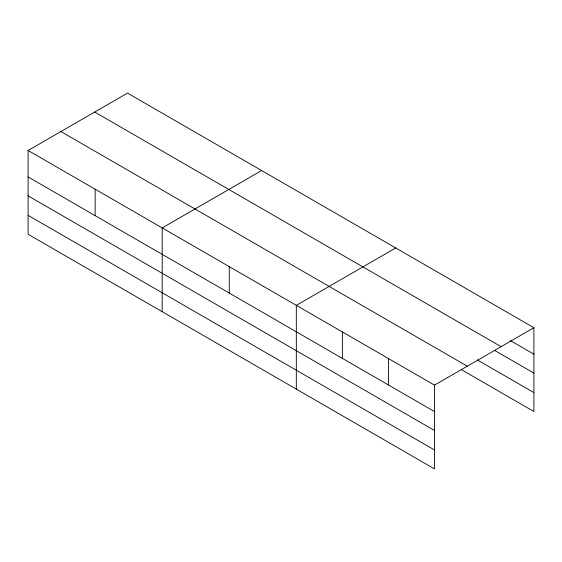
<?xml version="1.0" encoding="UTF-8"?>
<svg xmlns="http://www.w3.org/2000/svg" width="562" height="562" viewBox="0 0 562 562"><rect width="100%" height="100%" fill="white"/><g stroke="black" fill="none" stroke-linecap="round" stroke-linejoin="round"><path stroke-width="0.84" d="M28.1 150.49L434.496 385.125L434.496 468.898L28.1 234.27L28.1 150.49L127.504 93.102L533.9 327.73L533.9 411.51L461.416 369.663M261.618 170.525L162.207 227.919L162.207 311.699M395.725 247.954L296.322 305.349L296.322 389.129M434.496 385.125L533.9 327.73M510.493 340.663L533.9 354.179M94.704 112.042L501.093 346.67M494.637 350.428L533.9 373.098M477.271 359.898L533.9 392.592M60.907 131.55L467.296 366.185M28.1 176.939L434.496 411.567M28.1 195.857L434.496 430.485M28.1 215.351L434.496 449.979M388.433 358.528L388.433 384.977M342.377 331.938L342.377 358.387M229.268 266.634L229.268 293.083M95.154 189.204L95.154 215.653"/></g></svg>
